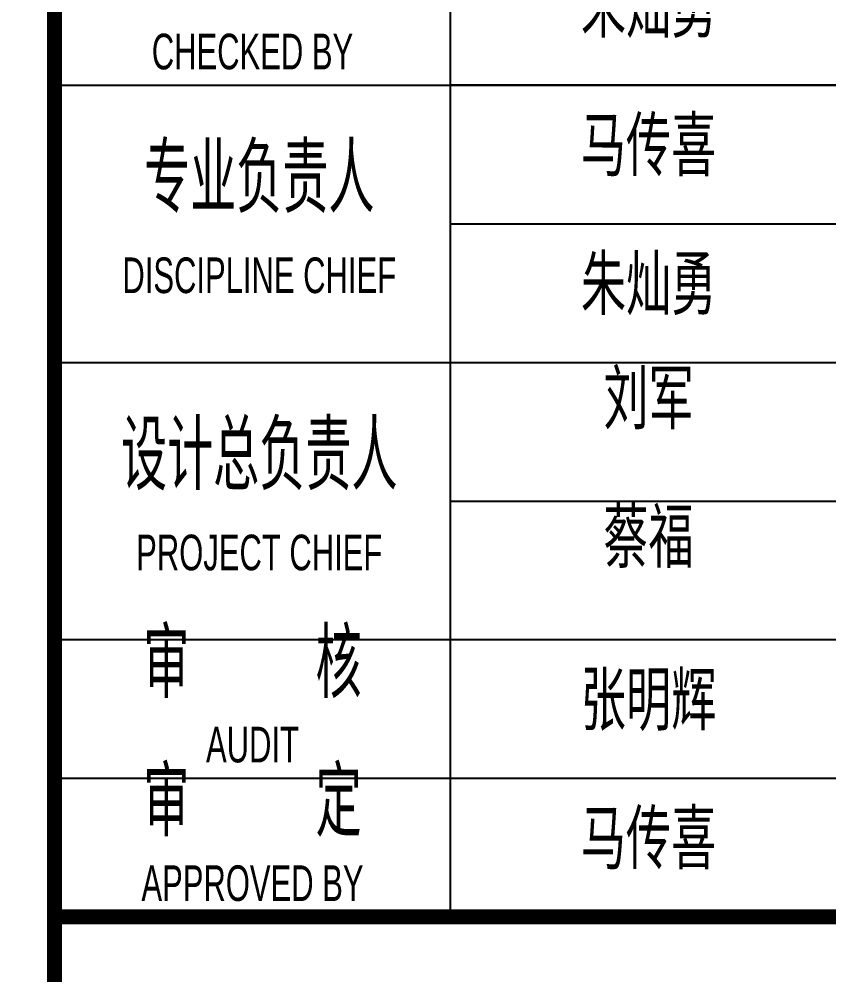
# Model space of a CAD drawing. Header units: millimetres. Extents: x 2359 to 61759, y 2141 to 44141.
# Drawn here: x 53580 to 57670, y 12216 to 17042 of the extents above; entities that cross this region are included whole.
import ezdxf
from ezdxf.enums import TextEntityAlignment as Align

# ---------------------------------------------------------------- set-up
doc = ezdxf.new("R2010")
doc.units = ezdxf.units.MM
doc.header["$LTSCALE"] = 800
doc.layers.add('Sx-T-GZJD$0$Sx-T-A-DG$0$S-BDER', color=101, linetype='Continuous')
doc.styles.add('AX-TK-HF-20190012-S001-TQ2$0$HZ', font='jzfz_ena.shx', dxfattribs={"width": 0.7, "bigfont": 'jzfz_cna.shx'})
doc.styles.add('sign16-HHW$0$HZ', font='jzfz_ena.shx', dxfattribs={"width": 0.7, "bigfont": 'jzfz_cna.shx'})
doc.styles.add('SX-TK-HF-20190012-S001$0$HZ', font='jzfz_ena.shx', dxfattribs={"width": 0.7, "bigfont": 'jzfz_cna.shx'})

# ---------------------------------------------------------------- blocks, each defined once
blk = doc.blocks.new('Sx-T-GZJD')
at = {"layer": 'Sx-T-GZJD$0$Sx-T-A-DG$0$S-BDER'}
blk.add_lwpolyline([(4858.9, 43141.3), (53758.9, 43141.3), (53758.9, 3141.3), (4858.9, 3141.3)], close=True, dxfattribs=at)
blk = doc.blocks.new('sign16-HHW$0$A$C430D24D6')
at = {"color": 0, "style": 'sign16-HHW$0$HZ', "width": 0.8}
for tag, p in [('制图人', (-40, 151.175)), ('设计人', (-40, 144.175)), ('校对人', (-40, 137.175))]:
    blk.add_attdef(tag, text='', height=3, dxfattribs=at).set_placement(p, align=Align.BOTTOM_CENTER)
blk = doc.blocks.new('sign16-HHW')
blk.add_line((-50, 135.675), (0, 135.675))
blk.add_lwpolyline([(-50, 156.675), (0, 156.675), (0, 135.675), (-50, 135.675)], close=True)
blk.add_lwpolyline([(-50, 135.675), (-30, 135.675)])
blk.add_blockref('sign16-HHW$0$A$C430D24D6', (0, 0)).add_auto_attribs({'制图人': '侯宏伟', '设计人': '侯宏伟', '校对人': '朱灿勇'})
blk = doc.blocks.new('SX-TK-HF-20190012-S001$0$X-TQ-2')
at = {"color": 0, "style": 'SX-TK-HF-20190012-S001$0$HZ', "width": 0.8}
for tag, p in [('注册人', (-49, 270.175)), ('注册证书号码', (-49, 263.425)), ('注册印章号码', (-49, 256.425))]:
    blk.add_attdef(tag, p, '', height=3.5, dxfattribs=at)
blk.add_attdef('图别', text='', height=3, dxfattribs=at).set_placement((-18.142, 172.575), align=Align.CENTER)
for tag, p in [('专业负责人1', (-40, 130.175)), ('专业负责人2', (-40, 123.175)), ('审核人', (-40, 102.175)), ('审定人', (-40, 95.175))]:
    blk.add_attdef(tag, text='', height=3, dxfattribs=at).set_placement(p, align=Align.BOTTOM_CENTER)
blk = doc.blocks.new('AX-TK-HF-20190012-S001-TQ2$0$A$C1AD07936')
at = {"color": 60, "style": 'AX-TK-HF-20190012-S001-TQ2$0$HZ', "width": 0.8}
for tag, p in [('工程项目', (-35, 235.525)), ('建设单位', (-35, 207.525))]:
    blk.add_attdef(tag, text='', height=5.5, dxfattribs=at).set_placement(p, align=Align.BOTTOM_CENTER)
at = {"color": 0, "style": 'AX-TK-HF-20190012-S001-TQ2$0$HZ', "width": 0.8}
for tag, p in [('设总1', (-40, 116.175)), ('设总2', (-40, 109.175))]:
    blk.add_attdef(tag, text='', height=3, dxfattribs=at).set_placement(p, align=Align.BOTTOM_CENTER)
blk = doc.blocks.new('AX-TK-HF-20190012-S001-TQ2$0$BZTQ')
at = {"color": 4}
for p, q in [((-50, 93.675), (-50, 156.675)), ((-70, 135.675), (0, 135.675)), ((-50, 128.675), (0, 128.675)), ((-70, 121.675), (0, 121.675)), ((-50, 114.675), (0, 114.675)), ((-70, 107.675), (0, 107.675)), ((-70, 100.675), (0, 100.675))]:
    blk.add_line(p, q, dxfattribs=at)
at = {"color": 4, "const_width": 0.75}
blk.add_lwpolyline([(-70, 93.675), (0, 93.675)], dxfattribs=at)
at = {"style": 'AX-TK-HF-20190012-S001-TQ2$0$HZ', "width": 0.65}
for s, p in [('CHECKED BY', (-60, 136.475)), ('DISCIPLINE CHIEF', (-59.659, 125.175)), ('PROJECT CHIEF', (-59.659, 111.175)), ('AUDIT', (-60, 101.475)), ('APPROVED BY', (-60, 94.475))]:
    blk.add_text(s, height=1.8, dxfattribs=at).set_placement(p, align=Align.CENTER)
at = {"style": 'AX-TK-HF-20190012-S001-TQ2$0$HZ', "width": 0.7}
for s, p in [('专业负责人', (-59.659, 128.175)), ('设计总负责人', (-59.659, 114.175)), ('审       核', (-60, 103.675)), ('审       定', (-60, 96.675))]:
    blk.add_text(s, height=3.5, dxfattribs=at).set_placement(p, align=Align.BOTTOM_CENTER)
blk = doc.blocks.new('AX-TK-HF-20190012-S001-TQ2')
blk.add_blockref('AX-TK-HF-20190012-S001-TQ2$0$BZTQ', (0, 0))
ref = blk.add_blockref('AX-TK-HF-20190012-S001-TQ2$0$A$C1AD07936', (0, 1.22))
ref.add_attrib('设总1', '刘军', dxfattribs={"color": 0, "height": 3, "style": 'AX-TK-HF-20190012-S001-TQ2$0$HZ', "width": 0.8}).set_placement((-40, 117.396), align=Align.BOTTOM_CENTER)
ref.add_attrib('设总2', '蔡福', dxfattribs={"color": 0, "height": 3, "style": 'AX-TK-HF-20190012-S001-TQ2$0$HZ', "width": 0.8}).set_placement((-40, 110.396), align=Align.BOTTOM_CENTER)
blk = doc.blocks.new('SX-TK-HF-20190012-S001')
blk.add_blockref('AX-TK-HF-20190012-S001-TQ2', (0, 0))
ref = blk.add_blockref('SX-TK-HF-20190012-S001$0$X-TQ-2', (0, 0))
ref.add_attrib('专业负责人1', '马传喜', dxfattribs={"color": 0, "height": 3, "style": 'SX-TK-HF-20190012-S001$0$HZ', "width": 0.8}).set_placement((-40, 130.175), align=Align.BOTTOM_CENTER)
ref.add_attrib('专业负责人2', '朱灿勇', dxfattribs={"color": 0, "height": 3, "style": 'SX-TK-HF-20190012-S001$0$HZ', "width": 0.8}).set_placement((-40, 123.175), align=Align.BOTTOM_CENTER)
ref.add_attrib('审核人', '张明辉', dxfattribs={"color": 0, "height": 3, "style": 'SX-TK-HF-20190012-S001$0$HZ', "width": 0.8}).set_placement((-40, 102.175), align=Align.BOTTOM_CENTER)
ref.add_attrib('审定人', '马传喜', dxfattribs={"color": 0, "height": 3, "style": 'SX-TK-HF-20190012-S001$0$HZ', "width": 0.8}).set_placement((-40, 95.175), align=Align.BOTTOM_CENTER)
blk = doc.blocks.new('*U3')
at = {"color": 4, "const_width": 0.75}
blk.add_lwpolyline([(-70, 0), (-70, 400)], dxfattribs=at)

msp = doc.modelspace()

# ---------------------------------------------------------------- block references
at = {"xscale": 99.99999995327077, "yscale": 99.99999995327077, "zscale": 99.99999995327077}
for name in ['*U3', 'SX-TK-HF-20190012-S001', 'sign16-HHW']:
    msp.add_blockref(name, (60758.9, 3141.3), dxfattribs=at)
msp.add_blockref('Sx-T-GZJD', (0, 0))

doc.saveas('drawing.dxf')
